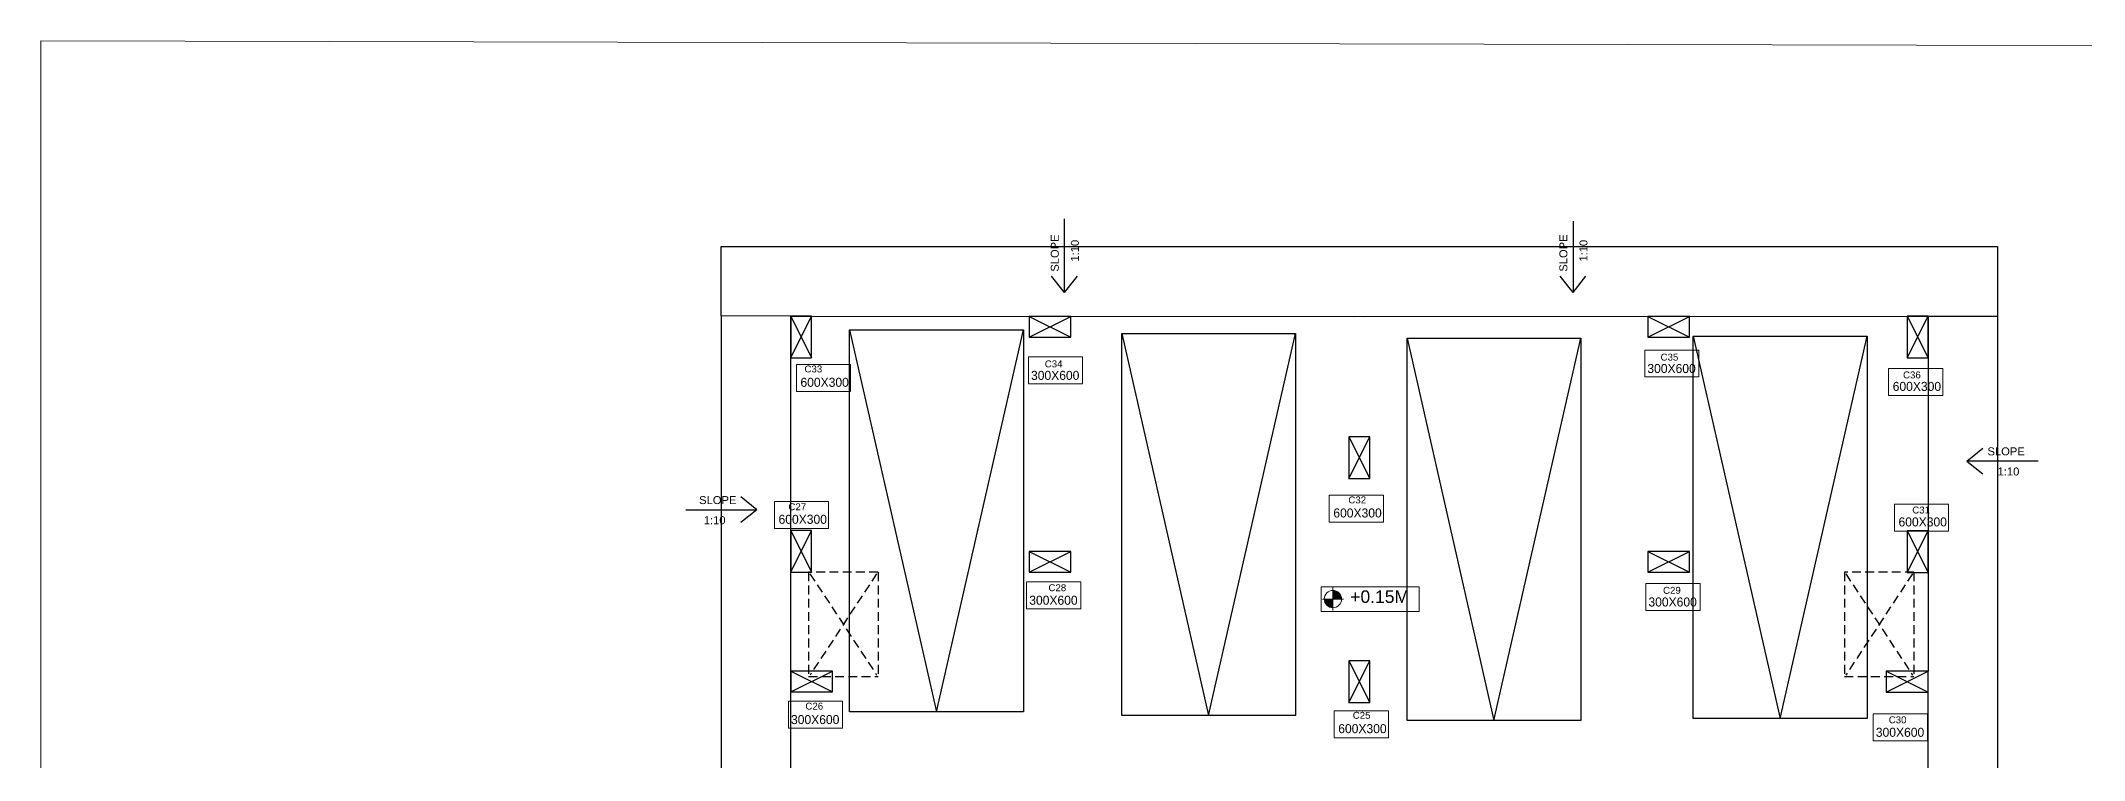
# Model space of a CAD drawing. Header units: millimetres. Extents: x -1932176 to 78768, y -1967 to 1266654.
# Drawn here: x -1742339 to -1712942, y 1229378 to 1239729 of the extents above; entities that cross this region are included whole.
import ezdxf

# ---------------------------------------------------------------- set-up
doc = ezdxf.new("R2010")
doc.units = ezdxf.units.MM
doc.linetypes.add('DASHED2', pattern=[9.525, 6.35, -3.175])
doc.layers.add('column', color=7, linetype='Continuous')
for name, color, linetype, lineweight in [('Layer2', 7, 'Continuous', 5), ('LEVEL', 252, 'Continuous', 13), ('SHEET', 7, 'Continuous', 13), ('text', 252, 'Continuous', 5)]:
    doc.layers.add(name, color=color, linetype=linetype, lineweight=lineweight)
doc.styles.get("Standard").update_dxf_attribs({"font": 'arial.ttf'})

msp = doc.modelspace()

# ---------------------------------------------------------------- hatches: boundary and pattern name
at = {"layer": 'LEVEL'}
h = msp.add_hatch(color=7, dxfattribs=at)
h.dxf.hatch_style = 1
h.paths.add_polyline_path([(-1723750.74911, 1231696.29527), (-1723874.97829, 1231696.29527, 0.0015394316), (-1723874.98065, 1231695.53029, 0.4142135624), (-1723750.74911, 1231571.29876)])
h.paths.add_polyline_path([(-1723750.74911, 1231819.76183), (-1723750.74911, 1231696.29527), (-1723626.51993, 1231696.29527, 0.4124111554)])

# ---------------------------------------------------------------- linework, layer by layer
at = {"ltscale": 30}
for p, q in [((-1727612.43346, 1236109.7447), (-1727612.43346, 1237167.62688)), ((-1714187.50582, 1236770.56363), (-1714187.50582, 1235767.06468)), ((-1718619.01582, 1235783.16944), (-1718619.01582, 1235783.5757)), ((-1731533.59163, 1233120.53003), (-1731533.58893, 1233120.53003))]:
    msp.add_line(p, q, dxfattribs=at)
for p, q in [((-1720295.11465, 1237134.64307), (-1720295.11465, 1236109.7447)), ((-1727612.43346, 1236109.7447), (-1727797.47837, 1236341.4059)), ((-1727612.43346, 1236109.7447), (-1727427.38856, 1236341.4059)), ((-1720295.11465, 1236109.7447), (-1720480.15956, 1236341.4059)), ((-1720295.11465, 1236109.7447), (-1720110.06975, 1236341.4059)), ((-1731550.40283, 1235767.06468), (-1731250.40283, 1235167.06468)), ((-1731550.40283, 1235167.06468), (-1731250.40283, 1235767.06468)), ((-1728119.01582, 1235463.76588), (-1727519.01582, 1235763.76588)), ((-1728119.01582, 1235763.76588), (-1727519.01582, 1235463.76588)), ((-1719219.01582, 1235463.76588), (-1718619.01582, 1235763.76588)), ((-1719219.01582, 1235763.76588), (-1718619.01582, 1235463.76588)), ((-1715487.50613, 1235767.31006), (-1715187.50613, 1235167.31006)), ((-1715487.50613, 1235167.31006), (-1715187.50613, 1235767.31006)), ((-1723520.91053, 1234030.53451), (-1723220.91053, 1233430.53451)), ((-1723520.91053, 1233430.53451), (-1723220.91053, 1234030.53451)), ((-1714630.19727, 1233681.44817), (-1714398.53607, 1233866.49308)), ((-1713605.2989, 1233681.44817), (-1714630.19727, 1233681.44817)), ((-1714630.19727, 1233681.44817), (-1714398.53607, 1233496.40326)), ((-1733061.28969, 1232980.52551), (-1732036.39132, 1232980.52551)), ((-1732036.39132, 1232980.52551), (-1732268.05252, 1233165.57042)), ((-1732036.39132, 1232980.52551), (-1732268.05252, 1232795.4806)), ((-1731549.90302, 1232680.53451), (-1731249.90302, 1232080.53451)), ((-1731549.90302, 1232080.53451), (-1731249.90302, 1232680.53451)), ((-1728119.01582, 1232080.53451), (-1727519.01582, 1232380.53451)), ((-1728119.01582, 1232380.53451), (-1727519.01582, 1232080.53451)), ((-1719219.01582, 1232080.53451), (-1718619.01582, 1232380.53451)), ((-1719219.01582, 1232380.53451), (-1718619.01582, 1232080.53451)), ((-1731549.67931, 1230359.12762), (-1730949.67931, 1230659.12762)), ((-1731549.67931, 1230659.12762), (-1730949.67931, 1230359.12762)), ((-1723520.90679, 1230808.05944), (-1723220.90679, 1230208.05944)), ((-1723520.90679, 1230208.05944), (-1723220.90679, 1230808.05944)), ((-1715788.3623, 1230356.99074), (-1715188.3623, 1230656.99074)), ((-1715788.3623, 1230656.99074), (-1715188.3623, 1230356.99074))]:
    msp.add_line(p, q)
at = {"linetype": 'ByBlock', "transparency": 16777216}
msp.add_line((-1732550.92923, 1236770.09), (-1714187.50582, 1236770.56363), dxfattribs=at)
at = {"transparency": 16777216}
for p, q in [((-1732550.92923, 1235770.09), (-1732550.92923, 1236770.09)), ((-1731550.40283, 1235767.06468), (-1732550.92923, 1235770.09)), ((-1732550.92923, 1235770.09), (-1732550.92923, 1225540.69589)), ((-1715187.50582, 1235767.06468), (-1714187.50582, 1235767.06468)), ((-1714187.50582, 1235767.06468), (-1714187.50582, 1225530.47969))]:
    msp.add_line(p, q, dxfattribs=at)
at = {"color": 252, "transparency": 16777216}
for p, q in [((-1730703.21197, 1230070.96564), (-1730703.21197, 1235570.96564)), ((-1730703.21197, 1235570.96564), (-1728203.21197, 1235570.96564)), ((-1730703.21197, 1235570.96564), (-1729453.21197, 1230070.96564)), ((-1729453.21197, 1230070.96564), (-1728203.21197, 1235570.96564)), ((-1728203.21197, 1235570.96564), (-1728203.21197, 1230070.96564)), ((-1726789.05427, 1230017.90799), (-1726789.05427, 1235517.90799)), ((-1726789.05427, 1235517.90799), (-1724289.05427, 1235517.90799)), ((-1726789.05427, 1235517.90799), (-1725539.05427, 1230017.90799)), ((-1725539.05427, 1230017.90799), (-1724289.05427, 1235517.90799)), ((-1724289.05427, 1235517.90799), (-1724289.05427, 1230017.90799)), ((-1722682.85837, 1229949.73331), (-1722682.85837, 1235449.73331)), ((-1722682.85837, 1235449.73331), (-1720182.85837, 1235449.73331)), ((-1722682.85837, 1235449.73331), (-1721432.85837, 1229949.73331)), ((-1721432.85837, 1229949.73331), (-1720182.85837, 1235449.73331)), ((-1720182.85837, 1235449.73331), (-1720182.85837, 1229949.73331)), ((-1718565.23202, 1229977.06767), (-1718565.23202, 1235477.06767)), ((-1718565.23202, 1235477.06767), (-1716065.23202, 1235477.06767)), ((-1718565.23202, 1235477.06767), (-1717315.23202, 1229977.06767)), ((-1717315.23202, 1229977.06767), (-1716065.23202, 1235477.06767)), ((-1716065.23202, 1235477.06767), (-1716065.23202, 1229977.06767)), ((-1728203.21197, 1230070.96564), (-1730703.21197, 1230070.96564)), ((-1724289.05427, 1230017.90799), (-1726789.05427, 1230017.90799)), ((-1716065.23202, 1229977.06767), (-1718565.23202, 1229977.06767)), ((-1720182.85837, 1229949.73331), (-1722682.85837, 1229949.73331))]:
    msp.add_line(p, q, dxfattribs=at)
at = {"linetype": 'DASHED2', "ltscale": 20}
for p, q in [((-1730294.70701, 1232080.53451), (-1731294.70701, 1232080.53451)), ((-1731294.70701, 1232080.53451), (-1731293.36222, 1230582.24532)), ((-1731274.68905, 1232060.53451), (-1730314.70701, 1230602.24532)), ((-1730314.70701, 1232060.53451), (-1731273.38016, 1230602.24532)), ((-1715391.87994, 1232080.53451), (-1716391.87994, 1232080.53451)), ((-1716391.87994, 1232080.53451), (-1716390.53515, 1230582.24532)), ((-1716371.86198, 1232060.53451), (-1715411.87994, 1230602.24532)), ((-1715411.87994, 1232060.53451), (-1716370.5531, 1230602.24532)), ((-1731293.36222, 1230582.24532), (-1730294.70701, 1230582.24532)), ((-1716390.53515, 1230582.24532), (-1715391.87994, 1230582.24532))]:
    msp.add_line(p, q, dxfattribs=at)
at = {"linetype": 'DASHED2', "ltscale": 20, "transparency": 33554687}
for p, q in [((-1730294.70701, 1232080.53451), (-1730294.70701, 1230582.24532)), ((-1715391.87994, 1232080.53451), (-1715391.87994, 1230582.24532))]:
    msp.add_line(p, q, dxfattribs=at)
for points in [[(-1731550.40283, 1235167.06468), (-1731250.40283, 1235167.06468), (-1731250.40283, 1235767.06468), (-1731550.40283, 1235767.06468)], [(-1728119.01582, 1235463.76588), (-1727519.01582, 1235463.76588), (-1727519.01582, 1235763.76588), (-1728119.01582, 1235763.76588)], [(-1719219.01582, 1235463.76588), (-1718619.01582, 1235463.76588), (-1718619.01582, 1235763.76588), (-1719219.01582, 1235763.76588)], [(-1715487.50613, 1235167.31006), (-1715187.50613, 1235167.31006), (-1715187.50613, 1235767.31006), (-1715487.50613, 1235767.31006)], [(-1723520.91053, 1233430.53451), (-1723220.91053, 1233430.53451), (-1723220.91053, 1234030.53451), (-1723520.91053, 1234030.53451)], [(-1731549.90302, 1232080.53451), (-1731249.90302, 1232080.53451), (-1731249.90302, 1232680.53451), (-1731549.90302, 1232680.53451)], [(-1728119.01582, 1232080.53451), (-1727519.01582, 1232080.53451), (-1727519.01582, 1232380.53451), (-1728119.01582, 1232380.53451)], [(-1719219.01582, 1232080.53451), (-1718619.01582, 1232080.53451), (-1718619.01582, 1232380.53451), (-1719219.01582, 1232380.53451)], [(-1731549.67931, 1230359.12762), (-1730949.67931, 1230359.12762), (-1730949.67931, 1230659.12762), (-1731549.67931, 1230659.12762)], [(-1723520.90679, 1230208.05944), (-1723220.90679, 1230208.05944), (-1723220.90679, 1230808.05944), (-1723520.90679, 1230808.05944)], [(-1715788.3623, 1230356.99074), (-1715188.3623, 1230356.99074), (-1715188.3623, 1230656.99074), (-1715788.3623, 1230656.99074)]]:
    msp.add_lwpolyline(points, close=True)
at = {"transparency": 16777216}
msp.add_lwpolyline([(-1730579.82527, 1224387.12205), (-1726144.84847, 1224387.12205), (-1726144.84847, 1225547.87499), (-1731549.01582, 1225536.72103), (-1731550.40283, 1235767.06468), (-1723294.01582, 1235760.30866)], dxfattribs=at)
at = {"linetype": 'ByBlock', "transparency": 33554687}
msp.add_lwpolyline([(-1723444.01582, 1235760.30866), (-1715187.62882, 1235767.06468), (-1715189.01582, 1225536.72103), (-1720593.18318, 1225547.87499)], dxfattribs=at)
at = {"layer": 'column'}
for p, q in [((-1715488.12892, 1232678.35689), (-1715188.12892, 1232078.35689)), ((-1715488.12892, 1232078.35689), (-1715188.12892, 1232678.35689))]:
    msp.add_line(p, q, dxfattribs=at)
msp.add_lwpolyline([(-1715488.12892, 1232078.35689), (-1715188.12892, 1232078.35689), (-1715188.12892, 1232678.35689), (-1715488.12892, 1232678.35689)], close=True, dxfattribs=at)
at = {"layer": 'Layer2', "color": 252, "true_color": 0x939598, "transparency": 16777216}
for points in [[(-1719264.04945, 1235278.8691), (-1718484.30504, 1235278.8691), (-1718484.30504, 1234891.68853), (-1719264.04945, 1234891.68853)], [(-1731469.86212, 1235071.10463), (-1730690.11771, 1235071.10463), (-1730690.11771, 1234683.92406), (-1731469.86212, 1234683.92406)], [(-1728131.86072, 1235179.73239), (-1727352.11631, 1235179.73239), (-1727352.11631, 1234792.55182), (-1728131.86072, 1234792.55182)], [(-1715755.5267, 1235012.26243), (-1714975.78229, 1235012.26243), (-1714975.78229, 1234625.08185), (-1715755.5267, 1234625.08185)], [(-1731785.08404, 1233099.5349), (-1731005.33963, 1233099.5349), (-1731005.33963, 1232712.35432), (-1731785.08404, 1232712.35432)], [(-1723803.06652, 1233190.81979), (-1723023.3221, 1233190.81979), (-1723023.3221, 1232803.63921), (-1723803.06652, 1232803.63921)], [(-1728156.97343, 1231943.87662), (-1727377.22902, 1231943.87662), (-1727377.22902, 1231556.69605), (-1728156.97343, 1231556.69605)], [(-1719248.50272, 1231918.77335), (-1718468.75831, 1231918.77335), (-1718468.75831, 1231531.59278), (-1719248.50272, 1231531.59278)]]:
    msp.add_lwpolyline(points, close=True, dxfattribs=at)
at = {"layer": 'Layer2', "color": 252, "true_color": 0x939598, "transparency": 33554687}
for points in [[(-1715671.89709, 1233061.98308), (-1714892.15268, 1233061.98308), (-1714892.15268, 1232674.8025), (-1715671.89709, 1232674.8025)], [(-1731584.64207, 1230226.70203), (-1730804.89766, 1230226.70203), (-1730804.89766, 1229839.52146), (-1731584.64207, 1229839.52146)], [(-1723732.57823, 1230086.79681), (-1722952.83382, 1230086.79681), (-1722952.83382, 1229699.61623), (-1723732.57823, 1229699.61623)], [(-1715976.93421, 1230043.47853), (-1715197.1898, 1230043.47853), (-1715197.1898, 1229656.29796), (-1715976.93421, 1229656.29796)]]:
    msp.add_lwpolyline(points, close=True, dxfattribs=at)
at = {"layer": 'LEVEL'}
for p, q in [((-1723750.74911, 1231531.62441), (-1723750.74911, 1231860.96614)), ((-1723901.29156, 1231696.29527), (-1723600.20666, 1231696.29527))]:
    msp.add_line(p, q, dxfattribs=at)
msp.add_lwpolyline([(-1723917.52924, 1231873.95212), (-1722507.70814, 1231873.95212), (-1722507.70814, 1231515.6142), (-1723917.52924, 1231515.6142)], close=True, dxfattribs=at)
msp.add_circle((-1723750.74911, 1231695.53029), 124.23154, dxfattribs=at)
at = {"layer": 'SHEET'}
msp.add_lwpolyline([(-1742339.30397, 1239728.89177), (-1698747.67319, 1239627.08902), (-1698747.67319, 1209389.4195), (-1742339.30397, 1209491.22225)], close=True, dxfattribs=at)

# ---------------------------------------------------------------- texts
for s, p in [('SLOPE', (-1727694.45224, 1236407.09916)), ('1:10', (-1727405.14016, 1236552.43614)), ('SLOPE', (-1720377.13343, 1236407.09916)), ('1:10', (-1720087.82135, 1236552.43614))]:
    msp.add_text(s, height=115.102653, rotation=90).set_placement(p)
for s, p in [('SLOPE', (-1714332.84281, 1233763.46694)), ('1:10', (-1714187.50582, 1233474.15487)), ('SLOPE', (-1732868.58839, 1233062.54428)), ('1:10', (-1732801.85698, 1232773.23221))]:
    msp.add_text(s, height=115.102653).set_placement(p)
at = {"layer": 'Layer2', "color": 252, "linetype": 'ByBlock', "lineweight": 9, "true_color": 0x939598, "transparency": 16777216, "char_height": 130, "attachment_point": 1}
for s, insert in [('{\\fCentury Gothic|b0|i0|c0|p34;300X600}', (-1728094.08818, 1234979.79581)), ('{\\fCentury Gothic|b0|i0|c0|p34;300X600}', (-1719226.27691, 1235078.93252)), ('{\\fCentury Gothic|b0|i0|c0|p34;600X300}', (-1731410.88808, 1234880.15177)), ('{\\fCentury Gothic|b0|i0|c0|p34;600X300}', (-1715696.55265, 1234821.30957)), ('{\\fCentury Gothic|b0|i0|c0|p34;600X300}', (-1731726.10999, 1232908.58203)), ('{\\fCentury Gothic|b0|i0|c0|p34;600X300}', (-1723744.09247, 1232999.86693)), ('{\\fCentury Gothic|b0|i0|c0|p34;600X300}', (-1715612.92304, 1232871.03021)), ('{\\fCentury Gothic|b0|i0|c0|p34;300X600}', (-1728119.20089, 1231743.94004)), ('{\\fCentury Gothic|b0|i0|c0|p34;300X600}', (-1719210.73018, 1231718.83677)), ('{\\fCentury Gothic|b0|i0|c0|p34;300X600}', (-1731546.86952, 1230026.76545)), ('{\\fCentury Gothic|b0|i0|c0|p34;600X300}', (-1723673.60418, 1229895.84394)), ('{\\fCentury Gothic|b0|i0|c0|p34;300X600}', (-1715939.16167, 1229843.54195))]:
    msp.add_mtext_dynamic_manual_height_columns(s, width=741.9718666, gutter_width=57.3737, heights=[0], dxfattribs=dict(at, insert=insert))
at = {"layer": 'LEVEL'}
msp.add_text('+0.15M', height=180.198019, dxfattribs=at).set_placement((-1723500.92012, 1231640.15789))
at = {"layer": 'text', "color": 252, "true_color": 0x939598, "transparency": 16777216, "char_height": 99.743185, "attachment_point": 1}
for s, insert in [('C33', (-1731353.59806, 1235057.00351)), ('C34', (-1727896.69309, 1235129.63351)), ('C35', (-1719036.46185, 1235227.5455)), ('C36', (-1715548.21587, 1234970.85372)), ('C27', (-1731584.18517, 1233074.16609)), ('C32', (-1723528.44151, 1233172.09846)), ('C31', (-1715415.44211, 1233026.89805)), ('C28', (-1727843.36266, 1231909.05139)), ('C29', (-1719001.00891, 1231871.07814)), ('C26', (-1731339.87805, 1230204.5447)), ('C25', (-1723465.16436, 1230072.59761)), ('C30', (-1715753.49688, 1230007.49584))]:
    msp.add_mtext_dynamic_manual_height_columns(s, width=1.2192188, gutter_width=1, heights=[0], dxfattribs=dict(at, insert=insert))

doc.saveas('drawing.dxf')
